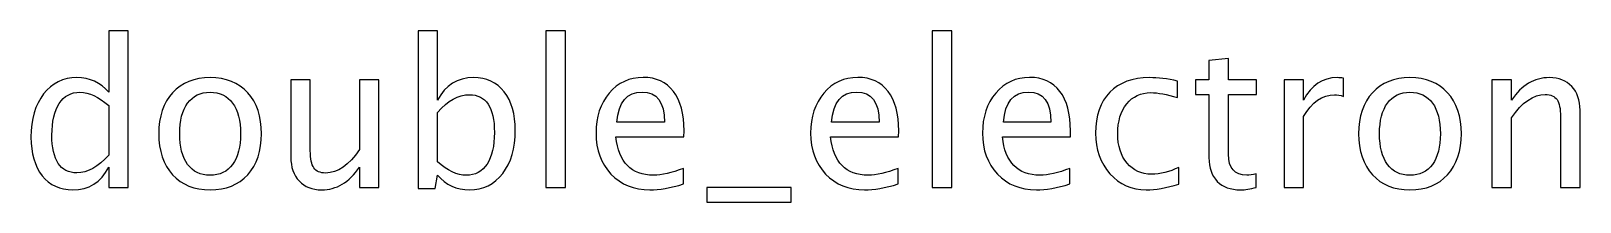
# Model space of a CAD drawing. Header units: centimetres. Extents: x -32.7 to 32.7, y -29.5 to 43.7.
# Drawn here: x -32.75 to -23.06, y -12.42 to -11.35 of the extents above; entities that cross this region are included whole.
import ezdxf

# ---------------------------------------------------------------- set-up
doc = ezdxf.new("R2010")
doc.units = ezdxf.units.CM
doc.header["$MEASUREMENT"] = 0
doc.layers.add('Layer 1', color=7, linetype='Continuous')

msp = doc.modelspace()

# ---------------------------------------------------------------- linework, layer by layer
at = {"layer": 'Layer 1'}
for points, knots in [([(-32.26244, -12.32956), (-32.26244, -12.32956), (-32.26244, -12.20319), (-32.26244, -12.20319), (-32.26244, -12.20319), (-32.31218, -12.2976), (-32.38711, -12.3448), (-32.48723, -12.3448), (-32.48723, -12.3448), (-32.56851, -12.3448), (-32.63243, -12.31538), (-32.679, -12.25632), (-32.679, -12.25632), (-32.72557, -12.19727), (-32.74885, -12.11662), (-32.74885, -12.01439), (-32.74885, -12.01439), (-32.74885, -11.90263), (-32.72239, -11.81267), (-32.66969, -11.74451), (-32.66969, -11.74451), (-32.61677, -11.67657), (-32.54734, -11.64249), (-32.46119, -11.64249), (-32.46119, -11.64249), (-32.3814, -11.64249), (-32.31493, -11.67297), (-32.26244, -11.73414), (-32.26244, -11.73414), (-32.26244, -11.73414), (-32.26244, -11.35039), (-32.26244, -11.35039), (-32.26244, -11.35039), (-32.26244, -11.35039), (-32.14052, -11.35039), (-32.14052, -11.35039), (-32.14052, -11.35039), (-32.14052, -11.35039), (-32.14052, -12.32956), (-32.14052, -12.32956), (-32.14052, -12.32956), (-32.14052, -12.32956), (-32.26244, -12.32956), (-32.26244, -12.32956)], [0, 0, 0, 0, 0.0833333, 0.0833333, 0.0833333, 0.0833333, 0.1666667, 0.1666667, 0.1666667, 0.1666667, 0.25, 0.25, 0.25, 0.25, 0.3333333, 0.3333333, 0.3333333, 0.3333333, 0.4166667, 0.4166667, 0.4166667, 0.4166667, 0.5, 0.5, 0.5, 0.5, 0.5833333, 0.5833333, 0.5833333, 0.5833333, 0.6666667, 0.6666667, 0.6666667, 0.6666667, 0.75, 0.75, 0.75, 0.75, 0.8333333, 0.8333333, 0.8333333, 0.8333333, 1, 1, 1, 1]), ([(-30.32781, -12.33718), (-30.32781, -12.33718), (-30.32781, -11.35039), (-30.32781, -11.35039), (-30.32781, -11.35039), (-30.32781, -11.35039), (-30.20589, -11.35039), (-30.20589, -11.35039), (-30.20589, -11.35039), (-30.20589, -11.35039), (-30.20589, -11.78367), (-30.20589, -11.78367), (-30.20589, -11.78367), (-30.15594, -11.68948), (-30.08079, -11.64249), (-29.98068, -11.64249), (-29.98068, -11.64249), (-29.89961, -11.64249), (-29.8359, -11.67191), (-29.78933, -11.73097), (-29.78933, -11.73097), (-29.74276, -11.79002), (-29.71948, -11.87067), (-29.71948, -11.9729), (-29.71948, -11.9729), (-29.71948, -12.08424), (-29.74594, -12.1742), (-29.79864, -12.24235), (-29.79864, -12.24235), (-29.85135, -12.31072), (-29.92077, -12.3448), (-30.00671, -12.3448), (-30.00671, -12.3448), (-30.08651, -12.3448), (-30.15297, -12.31432), (-30.20589, -12.25315), (-30.20589, -12.25315), (-30.20589, -12.25315), (-30.22071, -12.33718), (-30.22071, -12.33718), (-30.22071, -12.33718), (-30.22071, -12.33718), (-30.32781, -12.33718), (-30.32781, -12.33718)], [0, 0, 0, 0, 0.0833333, 0.0833333, 0.0833333, 0.0833333, 0.1666667, 0.1666667, 0.1666667, 0.1666667, 0.25, 0.25, 0.25, 0.25, 0.3333333, 0.3333333, 0.3333333, 0.3333333, 0.4166667, 0.4166667, 0.4166667, 0.4166667, 0.5, 0.5, 0.5, 0.5, 0.5833333, 0.5833333, 0.5833333, 0.5833333, 0.6666667, 0.6666667, 0.6666667, 0.6666667, 0.75, 0.75, 0.75, 0.75, 0.8333333, 0.8333333, 0.8333333, 0.8333333, 1, 1, 1, 1]), ([(-29.52856, -12.32956), (-29.52856, -12.32956), (-29.52856, -11.35039), (-29.52856, -11.35039), (-29.52856, -11.35039), (-29.52856, -11.35039), (-29.40664, -11.35039), (-29.40664, -11.35039), (-29.40664, -11.35039), (-29.40664, -11.35039), (-29.40664, -12.32956), (-29.40664, -12.32956), (-29.40664, -12.32956), (-29.40664, -12.32956), (-29.52856, -12.32956), (-29.52856, -12.32956)], [0, 0, 0, 0, 0.2, 0.2, 0.2, 0.2, 0.4, 0.4, 0.4, 0.4, 0.6, 0.6, 0.6, 0.6, 1, 1, 1, 1]), ([(-27.11133, -12.32956), (-27.11133, -12.32956), (-27.11133, -11.35039), (-27.11133, -11.35039), (-27.11133, -11.35039), (-27.11133, -11.35039), (-26.98941, -11.35039), (-26.98941, -11.35039), (-26.98941, -11.35039), (-26.98941, -11.35039), (-26.98941, -12.32956), (-26.98941, -12.32956), (-26.98941, -12.32956), (-26.98941, -12.32956), (-27.11133, -12.32956), (-27.11133, -12.32956)], [0, 0, 0, 0, 0.2, 0.2, 0.2, 0.2, 0.4, 0.4, 0.4, 0.4, 0.6, 0.6, 0.6, 0.6, 1, 1, 1, 1]), ([(-25.08526, -12.32935), (-25.12294, -12.33972), (-25.15574, -12.3448), (-25.18347, -12.3448), (-25.18347, -12.3448), (-25.2457, -12.3448), (-25.29417, -12.32702), (-25.32889, -12.29146), (-25.32889, -12.29146), (-25.36381, -12.2559), (-25.38117, -12.20658), (-25.38117, -12.14329), (-25.38117, -12.14329), (-25.38117, -12.14329), (-25.38117, -11.7479), (-25.38117, -11.7479), (-25.38117, -11.7479), (-25.38117, -11.7479), (-25.46541, -11.7479), (-25.46541, -11.7479), (-25.46541, -11.7479), (-25.46541, -11.7479), (-25.46541, -11.65646), (-25.46541, -11.65646), (-25.46541, -11.65646), (-25.46541, -11.65646), (-25.38117, -11.65646), (-25.38117, -11.65646), (-25.38117, -11.65646), (-25.38117, -11.65646), (-25.38117, -11.53475), (-25.38117, -11.53475), (-25.38117, -11.53475), (-25.38117, -11.53475), (-25.25925, -11.52311), (-25.25925, -11.52311), (-25.25925, -11.52311), (-25.25925, -11.52311), (-25.25925, -11.65646), (-25.25925, -11.65646), (-25.25925, -11.65646), (-25.25925, -11.65646), (-25.08272, -11.65646), (-25.08272, -11.65646), (-25.08272, -11.65646), (-25.08272, -11.65646), (-25.08272, -11.7479), (-25.08272, -11.7479), (-25.08272, -11.7479), (-25.08272, -11.7479), (-25.25925, -11.7479), (-25.25925, -11.7479), (-25.25925, -11.7479), (-25.25925, -11.7479), (-25.25925, -12.12128), (-25.25925, -12.12128), (-25.25925, -12.12128), (-25.25925, -12.20933), (-25.22094, -12.25336), (-25.14453, -12.25336), (-25.14453, -12.25336), (-25.12823, -12.25336), (-25.10854, -12.25061), (-25.08526, -12.24532), (-25.08526, -12.24532), (-25.08526, -12.24532), (-25.08526, -12.32935), (-25.08526, -12.32935)], [0, 0, 0, 0, 0.0555556, 0.0555556, 0.0555556, 0.0555556, 0.1111111, 0.1111111, 0.1111111, 0.1111111, 0.1666667, 0.1666667, 0.1666667, 0.1666667, 0.2222222, 0.2222222, 0.2222222, 0.2222222, 0.2777778, 0.2777778, 0.2777778, 0.2777778, 0.3333333, 0.3333333, 0.3333333, 0.3333333, 0.3888889, 0.3888889, 0.3888889, 0.3888889, 0.4444444, 0.4444444, 0.4444444, 0.4444444, 0.5, 0.5, 0.5, 0.5, 0.5555556, 0.5555556, 0.5555556, 0.5555556, 0.6111111, 0.6111111, 0.6111111, 0.6111111, 0.6666667, 0.6666667, 0.6666667, 0.6666667, 0.7222222, 0.7222222, 0.7222222, 0.7222222, 0.7777778, 0.7777778, 0.7777778, 0.7777778, 0.8333333, 0.8333333, 0.8333333, 0.8333333, 0.8888889, 0.8888889, 0.8888889, 0.8888889, 1, 1, 1, 1]), ([(-31.62829, -12.3448), (-31.72714, -12.3448), (-31.80545, -12.31326), (-31.86303, -12.25018), (-31.86303, -12.25018), (-31.92081, -12.18711), (-31.9496, -12.10138), (-31.9496, -11.99322), (-31.9496, -11.99322), (-31.9496, -11.88527), (-31.92081, -11.79976), (-31.86303, -11.73689), (-31.86303, -11.73689), (-31.80545, -11.67403), (-31.72714, -11.64249), (-31.62829, -11.64249), (-31.62829, -11.64249), (-31.52944, -11.64249), (-31.45112, -11.67403), (-31.39355, -11.73689), (-31.39355, -11.73689), (-31.33577, -11.79976), (-31.30698, -11.88527), (-31.30698, -11.99322), (-31.30698, -11.99322), (-31.30698, -12.10138), (-31.33577, -12.18711), (-31.39355, -12.25018), (-31.39355, -12.25018), (-31.45112, -12.31326), (-31.52944, -12.3448), (-31.62829, -12.3448)], [0, 0, 0, 0, 0.1111111, 0.1111111, 0.1111111, 0.1111111, 0.2222222, 0.2222222, 0.2222222, 0.2222222, 0.3333333, 0.3333333, 0.3333333, 0.3333333, 0.4444444, 0.4444444, 0.4444444, 0.4444444, 0.5555556, 0.5555556, 0.5555556, 0.5555556, 0.6666667, 0.6666667, 0.6666667, 0.6666667, 0.7777778, 0.7777778, 0.7777778, 0.7777778, 1, 1, 1, 1]), ([(-30.69442, -12.32956), (-30.69442, -12.32956), (-30.69442, -12.20298), (-30.69442, -12.20298), (-30.69442, -12.20298), (-30.7594, -12.2976), (-30.83835, -12.3448), (-30.93106, -12.3448), (-30.93106, -12.3448), (-30.98991, -12.3448), (-31.03668, -12.32638), (-31.0714, -12.28934), (-31.0714, -12.28934), (-31.10632, -12.2523), (-31.12368, -12.20256), (-31.12368, -12.13969), (-31.12368, -12.13969), (-31.12368, -12.13969), (-31.12368, -11.65646), (-31.12368, -11.65646), (-31.12368, -11.65646), (-31.12368, -11.65646), (-31.00176, -11.65646), (-31.00176, -11.65646), (-31.00176, -11.65646), (-31.00176, -11.65646), (-31.00176, -12.0999), (-31.00176, -12.0999), (-31.00176, -12.0999), (-31.00176, -12.15049), (-30.99435, -12.18626), (-30.97975, -12.20743), (-30.97975, -12.20743), (-30.96493, -12.22881), (-30.94038, -12.23939), (-30.90587, -12.23939), (-30.90587, -12.23939), (-30.83137, -12.23939), (-30.76067, -12.19049), (-30.69442, -12.09249), (-30.69442, -12.09249), (-30.69442, -12.09249), (-30.69442, -11.65646), (-30.69442, -11.65646), (-30.69442, -11.65646), (-30.69442, -11.65646), (-30.5725, -11.65646), (-30.5725, -11.65646), (-30.5725, -11.65646), (-30.5725, -11.65646), (-30.5725, -12.32956), (-30.5725, -12.32956), (-30.5725, -12.32956), (-30.5725, -12.32956), (-30.69442, -12.32956), (-30.69442, -12.32956)], [0, 0, 0, 0, 0.0666667, 0.0666667, 0.0666667, 0.0666667, 0.1333333, 0.1333333, 0.1333333, 0.1333333, 0.2, 0.2, 0.2, 0.2, 0.2666667, 0.2666667, 0.2666667, 0.2666667, 0.3333333, 0.3333333, 0.3333333, 0.3333333, 0.4, 0.4, 0.4, 0.4, 0.4666667, 0.4666667, 0.4666667, 0.4666667, 0.5333333, 0.5333333, 0.5333333, 0.5333333, 0.6, 0.6, 0.6, 0.6, 0.6666667, 0.6666667, 0.6666667, 0.6666667, 0.7333333, 0.7333333, 0.7333333, 0.7333333, 0.8, 0.8, 0.8, 0.8, 0.8666667, 0.8666667, 0.8666667, 0.8666667, 1, 1, 1, 1]), ([(-28.6675, -12.30797), (-28.74941, -12.33252), (-28.81948, -12.3448), (-28.8779, -12.3448), (-28.8779, -12.3448), (-28.97759, -12.3448), (-29.05866, -12.31178), (-29.1211, -12.24595), (-29.1211, -12.24595), (-29.18354, -12.18012), (-29.21487, -12.09482), (-29.21487, -11.98983), (-29.21487, -11.98983), (-29.21487, -11.88802), (-29.18735, -11.80441), (-29.13211, -11.73901), (-29.13211, -11.73901), (-29.07686, -11.67382), (-29.00617, -11.64122), (-28.92002, -11.64122), (-28.92002, -11.64122), (-28.83853, -11.64122), (-28.77545, -11.67022), (-28.731, -11.72821), (-28.731, -11.72821), (-28.68655, -11.78621), (-28.66432, -11.86834), (-28.66432, -11.97481), (-28.66432, -11.97481), (-28.66432, -11.97481), (-28.66496, -12.01206), (-28.66496, -12.01206), (-28.66496, -12.01206), (-28.66496, -12.01206), (-29.09041, -12.01206), (-29.09041, -12.01206), (-29.09041, -12.01206), (-29.07263, -12.17293), (-28.9941, -12.25336), (-28.85504, -12.25336), (-28.85504, -12.25336), (-28.80402, -12.25336), (-28.74158, -12.23897), (-28.6675, -12.21018), (-28.6675, -12.21018), (-28.6675, -12.21018), (-28.6675, -12.30797), (-28.6675, -12.30797)], [0, 0, 0, 0, 0.0769231, 0.0769231, 0.0769231, 0.0769231, 0.1538462, 0.1538462, 0.1538462, 0.1538462, 0.2307692, 0.2307692, 0.2307692, 0.2307692, 0.3076923, 0.3076923, 0.3076923, 0.3076923, 0.3846154, 0.3846154, 0.3846154, 0.3846154, 0.4615385, 0.4615385, 0.4615385, 0.4615385, 0.5384615, 0.5384615, 0.5384615, 0.5384615, 0.6153846, 0.6153846, 0.6153846, 0.6153846, 0.6923077, 0.6923077, 0.6923077, 0.6923077, 0.7692308, 0.7692308, 0.7692308, 0.7692308, 0.8461538, 0.8461538, 0.8461538, 0.8461538, 1, 1, 1, 1]), ([(-27.3249, -12.30797), (-27.40681, -12.33252), (-27.47688, -12.3448), (-27.5353, -12.3448), (-27.5353, -12.3448), (-27.63499, -12.3448), (-27.71606, -12.31178), (-27.7785, -12.24595), (-27.7785, -12.24595), (-27.84094, -12.18012), (-27.87227, -12.09482), (-27.87227, -11.98983), (-27.87227, -11.98983), (-27.87227, -11.88802), (-27.84475, -11.80441), (-27.78951, -11.73901), (-27.78951, -11.73901), (-27.73426, -11.67382), (-27.66357, -11.64122), (-27.57742, -11.64122), (-27.57742, -11.64122), (-27.49593, -11.64122), (-27.43285, -11.67022), (-27.3884, -11.72821), (-27.3884, -11.72821), (-27.34395, -11.78621), (-27.32172, -11.86834), (-27.32172, -11.97481), (-27.32172, -11.97481), (-27.32172, -11.97481), (-27.32236, -12.01206), (-27.32236, -12.01206), (-27.32236, -12.01206), (-27.32236, -12.01206), (-27.74781, -12.01206), (-27.74781, -12.01206), (-27.74781, -12.01206), (-27.73003, -12.17293), (-27.6515, -12.25336), (-27.51244, -12.25336), (-27.51244, -12.25336), (-27.46142, -12.25336), (-27.39898, -12.23897), (-27.3249, -12.21018), (-27.3249, -12.21018), (-27.3249, -12.21018), (-27.3249, -12.30797), (-27.3249, -12.30797)], [0, 0, 0, 0, 0.0769231, 0.0769231, 0.0769231, 0.0769231, 0.1538462, 0.1538462, 0.1538462, 0.1538462, 0.2307692, 0.2307692, 0.2307692, 0.2307692, 0.3076923, 0.3076923, 0.3076923, 0.3076923, 0.3846154, 0.3846154, 0.3846154, 0.3846154, 0.4615385, 0.4615385, 0.4615385, 0.4615385, 0.5384615, 0.5384615, 0.5384615, 0.5384615, 0.6153846, 0.6153846, 0.6153846, 0.6153846, 0.6923077, 0.6923077, 0.6923077, 0.6923077, 0.7692308, 0.7692308, 0.7692308, 0.7692308, 0.8461538, 0.8461538, 0.8461538, 0.8461538, 1, 1, 1, 1]), ([(-26.25027, -12.30797), (-26.33218, -12.33252), (-26.40225, -12.3448), (-26.46067, -12.3448), (-26.46067, -12.3448), (-26.56036, -12.3448), (-26.64143, -12.31178), (-26.70387, -12.24595), (-26.70387, -12.24595), (-26.76631, -12.18012), (-26.79764, -12.09482), (-26.79764, -11.98983), (-26.79764, -11.98983), (-26.79764, -11.88802), (-26.77012, -11.80441), (-26.71488, -11.73901), (-26.71488, -11.73901), (-26.65963, -11.67382), (-26.58894, -11.64122), (-26.50279, -11.64122), (-26.50279, -11.64122), (-26.4213, -11.64122), (-26.35822, -11.67022), (-26.31377, -11.72821), (-26.31377, -11.72821), (-26.26932, -11.78621), (-26.24709, -11.86834), (-26.24709, -11.97481), (-26.24709, -11.97481), (-26.24709, -11.97481), (-26.24773, -12.01206), (-26.24773, -12.01206), (-26.24773, -12.01206), (-26.24773, -12.01206), (-26.67318, -12.01206), (-26.67318, -12.01206), (-26.67318, -12.01206), (-26.6554, -12.17293), (-26.57687, -12.25336), (-26.43781, -12.25336), (-26.43781, -12.25336), (-26.38679, -12.25336), (-26.32435, -12.23897), (-26.25027, -12.21018), (-26.25027, -12.21018), (-26.25027, -12.21018), (-26.25027, -12.30797), (-26.25027, -12.30797)], [0, 0, 0, 0, 0.0769231, 0.0769231, 0.0769231, 0.0769231, 0.1538462, 0.1538462, 0.1538462, 0.1538462, 0.2307692, 0.2307692, 0.2307692, 0.2307692, 0.3076923, 0.3076923, 0.3076923, 0.3076923, 0.3846154, 0.3846154, 0.3846154, 0.3846154, 0.4615385, 0.4615385, 0.4615385, 0.4615385, 0.5384615, 0.5384615, 0.5384615, 0.5384615, 0.6153846, 0.6153846, 0.6153846, 0.6153846, 0.6923077, 0.6923077, 0.6923077, 0.6923077, 0.7692308, 0.7692308, 0.7692308, 0.7692308, 0.8461538, 0.8461538, 0.8461538, 0.8461538, 1, 1, 1, 1]), ([(-25.56934, -12.30924), (-25.64829, -12.33295), (-25.71645, -12.3448), (-25.77381, -12.3448), (-25.77381, -12.3448), (-25.86483, -12.3448), (-25.94018, -12.31114), (-26.00008, -12.24405), (-26.00008, -12.24405), (-26.05998, -12.17674), (-26.09004, -12.09186), (-26.09004, -11.98962), (-26.09004, -11.98962), (-26.09004, -11.8804), (-26.06041, -11.7951), (-26.00114, -11.73414), (-26.00114, -11.73414), (-25.94187, -11.67297), (-25.85911, -11.64249), (-25.75285, -11.64249), (-25.75285, -11.64249), (-25.70057, -11.64249), (-25.64173, -11.64969), (-25.57696, -11.66408), (-25.57696, -11.66408), (-25.57696, -11.66408), (-25.57696, -11.76695), (-25.57696, -11.76695), (-25.57696, -11.76695), (-25.64575, -11.74663), (-25.70184, -11.73647), (-25.74502, -11.73647), (-25.74502, -11.73647), (-25.80768, -11.73647), (-25.85784, -11.75996), (-25.89531, -11.80674), (-25.89531, -11.80674), (-25.93277, -11.85352), (-25.95161, -11.91596), (-25.95161, -11.99386), (-25.95161, -11.99386), (-25.95161, -12.06942), (-25.93214, -12.13038), (-25.8934, -12.17716), (-25.8934, -12.17716), (-25.85467, -12.22373), (-25.80408, -12.24701), (-25.74121, -12.24701), (-25.74121, -12.24701), (-25.68554, -12.24701), (-25.62839, -12.23262), (-25.56934, -12.20383), (-25.56934, -12.20383), (-25.56934, -12.20383), (-25.56934, -12.30924), (-25.56934, -12.30924)], [0, 0, 0, 0, 0.0666667, 0.0666667, 0.0666667, 0.0666667, 0.1333333, 0.1333333, 0.1333333, 0.1333333, 0.2, 0.2, 0.2, 0.2, 0.2666667, 0.2666667, 0.2666667, 0.2666667, 0.3333333, 0.3333333, 0.3333333, 0.3333333, 0.4, 0.4, 0.4, 0.4, 0.4666667, 0.4666667, 0.4666667, 0.4666667, 0.5333333, 0.5333333, 0.5333333, 0.5333333, 0.6, 0.6, 0.6, 0.6, 0.6666667, 0.6666667, 0.6666667, 0.6666667, 0.7333333, 0.7333333, 0.7333333, 0.7333333, 0.8, 0.8, 0.8, 0.8, 0.8666667, 0.8666667, 0.8666667, 0.8666667, 1, 1, 1, 1]), ([(-24.91127, -12.32956), (-24.91127, -12.32956), (-24.91127, -11.65646), (-24.91127, -11.65646), (-24.91127, -11.65646), (-24.91127, -11.65646), (-24.78935, -11.65646), (-24.78935, -11.65646), (-24.78935, -11.65646), (-24.78935, -11.65646), (-24.78935, -11.78367), (-24.78935, -11.78367), (-24.78935, -11.78367), (-24.74088, -11.68948), (-24.6706, -11.64249), (-24.57832, -11.64249), (-24.57832, -11.64249), (-24.56583, -11.64249), (-24.55271, -11.64355), (-24.53916, -11.64566), (-24.53916, -11.64566), (-24.53916, -11.64566), (-24.53916, -11.75975), (-24.53916, -11.75975), (-24.53916, -11.75975), (-24.56033, -11.75277), (-24.57895, -11.74917), (-24.59504, -11.74917), (-24.59504, -11.74917), (-24.67251, -11.74917), (-24.73728, -11.79489), (-24.78935, -11.88654), (-24.78935, -11.88654), (-24.78935, -11.88654), (-24.78935, -12.32956), (-24.78935, -12.32956), (-24.78935, -12.32956), (-24.78935, -12.32956), (-24.91127, -12.32956), (-24.91127, -12.32956)], [0, 0, 0, 0, 0.0909091, 0.0909091, 0.0909091, 0.0909091, 0.1818182, 0.1818182, 0.1818182, 0.1818182, 0.2727273, 0.2727273, 0.2727273, 0.2727273, 0.3636364, 0.3636364, 0.3636364, 0.3636364, 0.4545455, 0.4545455, 0.4545455, 0.4545455, 0.5454545, 0.5454545, 0.5454545, 0.5454545, 0.6363636, 0.6363636, 0.6363636, 0.6363636, 0.7272727, 0.7272727, 0.7272727, 0.7272727, 0.8181818, 0.8181818, 0.8181818, 0.8181818, 1, 1, 1, 1]), ([(-24.12366, -12.3448), (-24.22251, -12.3448), (-24.30082, -12.31326), (-24.3584, -12.25018), (-24.3584, -12.25018), (-24.41618, -12.18711), (-24.44497, -12.10138), (-24.44497, -11.99322), (-24.44497, -11.99322), (-24.44497, -11.88527), (-24.41618, -11.79976), (-24.3584, -11.73689), (-24.3584, -11.73689), (-24.30082, -11.67403), (-24.22251, -11.64249), (-24.12366, -11.64249), (-24.12366, -11.64249), (-24.02481, -11.64249), (-23.94649, -11.67403), (-23.88892, -11.73689), (-23.88892, -11.73689), (-23.83114, -11.79976), (-23.80235, -11.88527), (-23.80235, -11.99322), (-23.80235, -11.99322), (-23.80235, -12.10138), (-23.83114, -12.18711), (-23.88892, -12.25018), (-23.88892, -12.25018), (-23.94649, -12.31326), (-24.02481, -12.3448), (-24.12366, -12.3448)], [0, 0, 0, 0, 0.1111111, 0.1111111, 0.1111111, 0.1111111, 0.2222222, 0.2222222, 0.2222222, 0.2222222, 0.3333333, 0.3333333, 0.3333333, 0.3333333, 0.4444444, 0.4444444, 0.4444444, 0.4444444, 0.5555556, 0.5555556, 0.5555556, 0.5555556, 0.6666667, 0.6666667, 0.6666667, 0.6666667, 0.7777778, 0.7777778, 0.7777778, 0.7777778, 1, 1, 1, 1]), ([(-23.61143, -12.32956), (-23.61143, -12.32956), (-23.61143, -11.65646), (-23.61143, -11.65646), (-23.61143, -11.65646), (-23.61143, -11.65646), (-23.48951, -11.65646), (-23.48951, -11.65646), (-23.48951, -11.65646), (-23.48951, -11.65646), (-23.48951, -11.78367), (-23.48951, -11.78367), (-23.48951, -11.78367), (-23.42495, -11.68948), (-23.34579, -11.64249), (-23.25223, -11.64249), (-23.25223, -11.64249), (-23.19339, -11.64249), (-23.14661, -11.6609), (-23.11211, -11.69795), (-23.11211, -11.69795), (-23.07761, -11.73478), (-23.06025, -11.78452), (-23.06025, -11.84675), (-23.06025, -11.84675), (-23.06025, -11.84675), (-23.06025, -12.32956), (-23.06025, -12.32956), (-23.06025, -12.32956), (-23.06025, -12.32956), (-23.18217, -12.32956), (-23.18217, -12.32956), (-23.18217, -12.32956), (-23.18217, -12.32956), (-23.18217, -11.88654), (-23.18217, -11.88654), (-23.18217, -11.88654), (-23.18217, -11.83659), (-23.18958, -11.80103), (-23.20418, -11.77986), (-23.20418, -11.77986), (-23.219, -11.75848), (-23.24334, -11.7479), (-23.27742, -11.7479), (-23.27742, -11.7479), (-23.35235, -11.7479), (-23.42305, -11.79679), (-23.48951, -11.89458), (-23.48951, -11.89458), (-23.48951, -11.89458), (-23.48951, -12.32956), (-23.48951, -12.32956), (-23.48951, -12.32956), (-23.48951, -12.32956), (-23.61143, -12.32956), (-23.61143, -12.32956)], [0, 0, 0, 0, 0.0666667, 0.0666667, 0.0666667, 0.0666667, 0.1333333, 0.1333333, 0.1333333, 0.1333333, 0.2, 0.2, 0.2, 0.2, 0.2666667, 0.2666667, 0.2666667, 0.2666667, 0.3333333, 0.3333333, 0.3333333, 0.3333333, 0.4, 0.4, 0.4, 0.4, 0.4666667, 0.4666667, 0.4666667, 0.4666667, 0.5333333, 0.5333333, 0.5333333, 0.5333333, 0.6, 0.6, 0.6, 0.6, 0.6666667, 0.6666667, 0.6666667, 0.6666667, 0.7333333, 0.7333333, 0.7333333, 0.7333333, 0.8, 0.8, 0.8, 0.8, 0.8666667, 0.8666667, 0.8666667, 0.8666667, 1, 1, 1, 1]), ([(-32.26244, -11.81754), (-32.32573, -11.76187), (-32.38563, -11.73393), (-32.44236, -11.73393), (-32.44236, -11.73393), (-32.49824, -11.73393), (-32.54142, -11.75721), (-32.57211, -11.80399), (-32.57211, -11.80399), (-32.6028, -11.85056), (-32.61804, -11.9166), (-32.61804, -12.00211), (-32.61804, -12.00211), (-32.61804, -12.15938), (-32.56597, -12.23812), (-32.46162, -12.23812), (-32.46162, -12.23812), (-32.39388, -12.23812), (-32.32742, -12.20108), (-32.26244, -12.12721), (-32.26244, -12.12721), (-32.26244, -12.12721), (-32.26244, -11.81754), (-32.26244, -11.81754)], [0, 0, 0, 0, 0.1428571, 0.1428571, 0.1428571, 0.1428571, 0.2857143, 0.2857143, 0.2857143, 0.2857143, 0.4285714, 0.4285714, 0.4285714, 0.4285714, 0.5714286, 0.5714286, 0.5714286, 0.5714286, 0.7142857, 0.7142857, 0.7142857, 0.7142857, 1, 1, 1, 1]), ([(-31.6285, -12.25336), (-31.56818, -12.25336), (-31.52119, -12.23071), (-31.48774, -12.1852), (-31.48774, -12.1852), (-31.45451, -12.13991), (-31.43779, -12.07577), (-31.43779, -11.99322), (-31.43779, -11.99322), (-31.43779, -11.91088), (-31.45451, -11.84696), (-31.48774, -11.80166), (-31.48774, -11.80166), (-31.52119, -11.75658), (-31.56818, -11.73393), (-31.6285, -11.73393), (-31.6285, -11.73393), (-31.68904, -11.73393), (-31.73603, -11.75658), (-31.76905, -11.80166), (-31.76905, -11.80166), (-31.80228, -11.84696), (-31.81879, -11.91088), (-31.81879, -11.99322), (-31.81879, -11.99322), (-31.81879, -12.07577), (-31.80228, -12.13991), (-31.76905, -12.1852), (-31.76905, -12.1852), (-31.73603, -12.23071), (-31.68904, -12.25336), (-31.6285, -12.25336)], [0, 0, 0, 0, 0.1111111, 0.1111111, 0.1111111, 0.1111111, 0.2222222, 0.2222222, 0.2222222, 0.2222222, 0.3333333, 0.3333333, 0.3333333, 0.3333333, 0.4444444, 0.4444444, 0.4444444, 0.4444444, 0.5555556, 0.5555556, 0.5555556, 0.5555556, 0.6666667, 0.6666667, 0.6666667, 0.6666667, 0.7777778, 0.7777778, 0.7777778, 0.7777778, 1, 1, 1, 1]), ([(-30.20589, -12.16912), (-30.14302, -12.22521), (-30.08312, -12.25336), (-30.02618, -12.25336), (-30.02618, -12.25336), (-29.97009, -12.25336), (-29.9267, -12.22986), (-29.89622, -12.18309), (-29.89622, -12.18309), (-29.86553, -12.13631), (-29.85029, -12.07048), (-29.85029, -11.98539), (-29.85029, -11.98539), (-29.85029, -11.82791), (-29.90236, -11.74917), (-30.0065, -11.74917), (-30.0065, -11.74917), (-30.07466, -11.74917), (-30.14112, -11.786), (-30.20589, -11.85987), (-30.20589, -11.85987), (-30.20589, -11.85987), (-30.20589, -12.16912), (-30.20589, -12.16912)], [0, 0, 0, 0, 0.1428571, 0.1428571, 0.1428571, 0.1428571, 0.2857143, 0.2857143, 0.2857143, 0.2857143, 0.4285714, 0.4285714, 0.4285714, 0.4285714, 0.5714286, 0.5714286, 0.5714286, 0.5714286, 0.7142857, 0.7142857, 0.7142857, 0.7142857, 1, 1, 1, 1]), ([(-29.08406, -11.92062), (-29.08406, -11.92062), (-28.78688, -11.92062), (-28.78688, -11.92062), (-28.78688, -11.92062), (-28.78688, -11.79531), (-28.83366, -11.73266), (-28.927, -11.73266), (-28.927, -11.73266), (-29.02098, -11.73266), (-29.07326, -11.79531), (-29.08406, -11.92062)], [0, 0, 0, 0, 0.25, 0.25, 0.25, 0.25, 0.5, 0.5, 0.5, 0.5, 1, 1, 1, 1]), ([(-27.74146, -11.92062), (-27.74146, -11.92062), (-27.44428, -11.92062), (-27.44428, -11.92062), (-27.44428, -11.92062), (-27.44428, -11.79531), (-27.49106, -11.73266), (-27.5844, -11.73266), (-27.5844, -11.73266), (-27.67838, -11.73266), (-27.73066, -11.79531), (-27.74146, -11.92062)], [0, 0, 0, 0, 0.25, 0.25, 0.25, 0.25, 0.5, 0.5, 0.5, 0.5, 1, 1, 1, 1]), ([(-26.66683, -11.92062), (-26.66683, -11.92062), (-26.36965, -11.92062), (-26.36965, -11.92062), (-26.36965, -11.92062), (-26.36965, -11.79531), (-26.41643, -11.73266), (-26.50977, -11.73266), (-26.50977, -11.73266), (-26.60375, -11.73266), (-26.65603, -11.79531), (-26.66683, -11.92062)], [0, 0, 0, 0, 0.25, 0.25, 0.25, 0.25, 0.5, 0.5, 0.5, 0.5, 1, 1, 1, 1]), ([(-24.12387, -12.25336), (-24.06355, -12.25336), (-24.01656, -12.23071), (-23.98311, -12.1852), (-23.98311, -12.1852), (-23.94988, -12.13991), (-23.93316, -12.07577), (-23.93316, -11.99322), (-23.93316, -11.99322), (-23.93316, -11.91088), (-23.94988, -11.84696), (-23.98311, -11.80166), (-23.98311, -11.80166), (-24.01656, -11.75658), (-24.06355, -11.73393), (-24.12387, -11.73393), (-24.12387, -11.73393), (-24.18441, -11.73393), (-24.2314, -11.75658), (-24.26442, -11.80166), (-24.26442, -11.80166), (-24.29765, -11.84696), (-24.31416, -11.91088), (-24.31416, -11.99322), (-24.31416, -11.99322), (-24.31416, -12.07577), (-24.29765, -12.13991), (-24.26442, -12.1852), (-24.26442, -12.1852), (-24.2314, -12.23071), (-24.18441, -12.25336), (-24.12387, -12.25336)], [0, 0, 0, 0, 0.1111111, 0.1111111, 0.1111111, 0.1111111, 0.2222222, 0.2222222, 0.2222222, 0.2222222, 0.3333333, 0.3333333, 0.3333333, 0.3333333, 0.4444444, 0.4444444, 0.4444444, 0.4444444, 0.5555556, 0.5555556, 0.5555556, 0.5555556, 0.6666667, 0.6666667, 0.6666667, 0.6666667, 0.7777778, 0.7777778, 0.7777778, 0.7777778, 1, 1, 1, 1]), ([(-28.52251, -12.421), (-28.52251, -12.421), (-28.52251, -12.32956), (-28.52251, -12.32956), (-28.52251, -12.32956), (-28.52251, -12.32956), (-27.99419, -12.32956), (-27.99419, -12.32956), (-27.99419, -12.32956), (-27.99419, -12.32956), (-27.99419, -12.421), (-27.99419, -12.421), (-27.99419, -12.421), (-27.99419, -12.421), (-28.52251, -12.421), (-28.52251, -12.421)], [0, 0, 0, 0, 0.2, 0.2, 0.2, 0.2, 0.4, 0.4, 0.4, 0.4, 0.6, 0.6, 0.6, 0.6, 1, 1, 1, 1])]:
    msp.add_open_spline(points, degree=3, knots=knots, dxfattribs=at)

doc.saveas('drawing.dxf')
